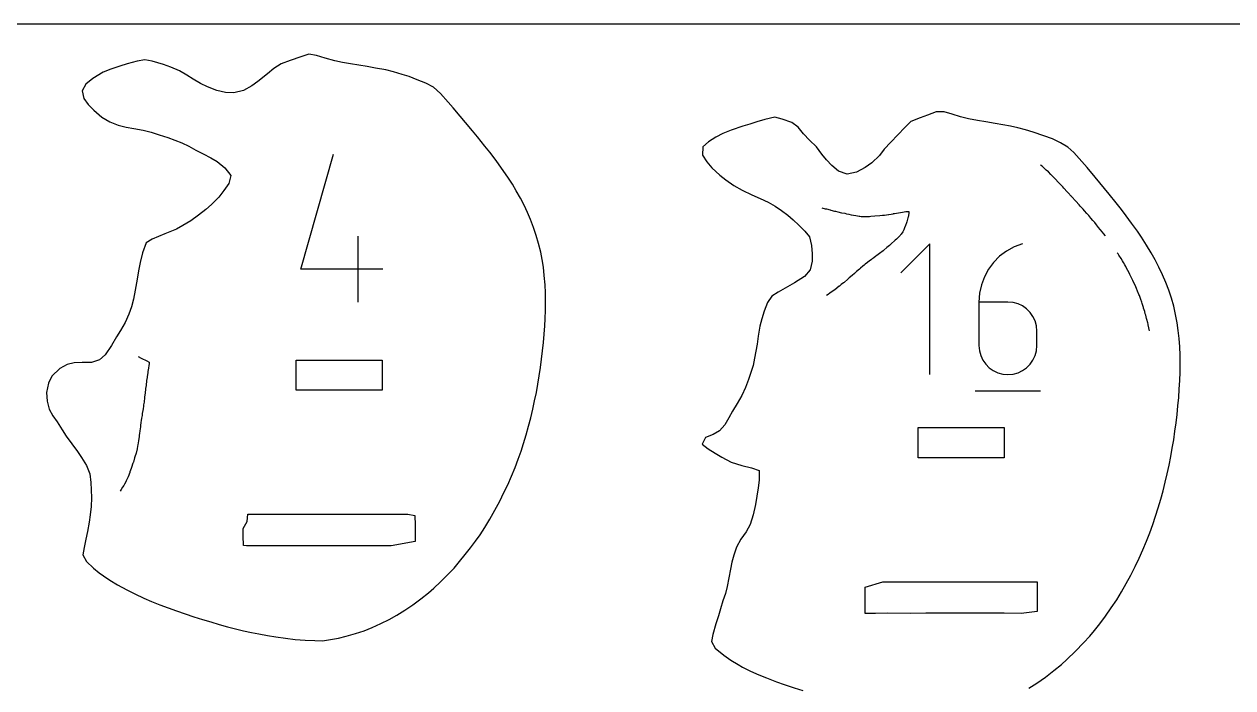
# Model space of a CAD drawing. Extents: x 0 to 300, y 0 to 147.
# Drawn here: x 144.8 to 230.6, y 100.3 to 147.3 of the extents above; entities that cross this region are included whole.
import ezdxf

# ---------------------------------------------------------------- set-up
doc = ezdxf.new("R2010")
doc.units = 0

msp = doc.modelspace()

# ---------------------------------------------------------------- linework, layer by layer
at = {"layer": 'annotation', "color": 1}
for p, q in [((164.468169, 129.954837), (166.793848, 138.111156)), ((217.056103, 137.252248), (216.954265, 137.334501)), ((217.138379, 137.180473), (217.056103, 137.252248)), ((217.359112, 136.978689), (217.138379, 137.180473)), ((217.502135, 136.842186), (217.359112, 136.978689)), ((217.6895, 136.659819), (217.502135, 136.842186)), ((217.862744, 136.484722), (217.6895, 136.659819)), ((218.012181, 136.332565), (217.862744, 136.484722)), ((218.204945, 136.129393), (218.012181, 136.332565)), ((218.318733, 136.010461), (218.204945, 136.129393)), ((218.530384, 135.782449), (218.318733, 136.010461)), ((218.609557, 135.69849), (218.530384, 135.782449)), ((218.84534, 135.442144), (218.609557, 135.69849)), ((218.88751, 135.39718), (218.84534, 135.442144)), ((219.155778, 135.104058), (218.88751, 135.39718)), ((219.15776, 135.101915), (219.155778, 135.104058)), ((219.171089, 135.087239), (219.15776, 135.101915)), ((219.42506, 134.807472), (219.171089, 135.087239)), ((219.462362, 134.765496), (219.42506, 134.807472)), ((219.692635, 134.509795), (219.462362, 134.765496)), ((201.435166, 134.303855), (201.676873, 134.239146)), ((201.676873, 134.239146), (201.725312, 134.229756)), ((201.725312, 134.229756), (201.77468, 134.219584)), ((201.77468, 134.219584), (202.015284, 134.153093)), ((202.015284, 134.153093), (202.069168, 134.141904)), ((202.069168, 134.141904), (202.324605, 134.072973)), ((202.324605, 134.072973), (202.40122, 134.058612)), ((202.40122, 134.058612), (202.572638, 134.021063)), ((202.572638, 134.021063), (202.824235, 133.95498)), ((202.824235, 133.95498), (203.05258, 133.912978)), ((203.05258, 133.912978), (203.183929, 133.87958)), ((203.183929, 133.87958), (203.357808, 133.84861)), ((203.357808, 133.84861), (203.5181, 133.81012)), ((203.5181, 133.81012), (203.671565, 133.783417)), ((203.671565, 133.783417), (203.838313, 133.746179)), ((205.54569, 133.75102), (205.744334, 133.770796)), ((205.744334, 133.770796), (205.85662, 133.781332)), ((205.85662, 133.781332), (205.871712, 133.783542)), ((205.871712, 133.783542), (206.170081, 133.826379)), ((206.170081, 133.826379), (206.185737, 133.829019)), ((206.185737, 133.829019), (206.354863, 133.859233)), ((206.354863, 133.859233), (206.498573, 133.884348)), ((206.498573, 133.884348), (206.512282, 133.887163)), ((206.512282, 133.887163), (206.584533, 133.900481)), ((206.584533, 133.900481), (206.879871, 133.953557)), ((206.879871, 133.953557), (207.013397, 133.978447)), ((207.013397, 133.978447), (207.149154, 134.003385)), ((207.149154, 134.003385), (207.398501, 134.039536)), ((207.398501, 134.039536), (207.438299, 134.046793)), ((207.438299, 134.046793), (207.541746, 134.050579)), ((207.541746, 134.050579), (207.59469, 134.037618)), ((207.607823, 133.894422), (207.550784, 133.628033)), ((207.59469, 134.037618), (207.609047, 133.964238)), ((207.614171, 133.923974), (207.607823, 133.894422)), ((207.609047, 133.964238), (207.61495, 133.941724)), ((207.61495, 133.941724), (207.614171, 133.923974)), ((219.7662, 134.426578), (219.692635, 134.509795)), ((219.962435, 134.206434), (219.7662, 134.426578)), ((220.066987, 134.08715), (219.962435, 134.206434)), ((220.235427, 133.895714), (220.066987, 134.08715)), ((220.363205, 133.747972), (220.235427, 133.895714)), ((203.838313, 133.746179), (204.07197, 133.712322)), ((204.07197, 133.712322), (204.139885, 133.699414)), ((204.139885, 133.699414), (204.233678, 133.692639)), ((204.233678, 133.692639), (204.456825, 133.682176)), ((204.456825, 133.682176), (204.673057, 133.69438)), ((204.673057, 133.69438), (204.819368, 133.695603)), ((204.819368, 133.695603), (204.902067, 133.698405)), ((204.902067, 133.698405), (205.187728, 133.72344)), ((205.187728, 133.72344), (205.194452, 133.723934)), ((205.194452, 133.723934), (205.196838, 133.7241)), ((205.196838, 133.7241), (205.54569, 133.75102)), ((207.367107, 133.040989), (207.306701, 132.870673)), ((207.43505, 133.234461), (207.367107, 133.040989)), ((207.459195, 133.317444), (207.43505, 133.234461)), ((207.536753, 133.580951), (207.459195, 133.317444)), ((207.550784, 133.628033), (207.536753, 133.580951)), ((220.51165, 133.576676), (220.363205, 133.747972)), ((220.651763, 133.41209), (220.51165, 133.576676)), ((220.790166, 133.249235), (220.651763, 133.41209)), ((220.927473, 133.084814), (220.790166, 133.249235)), ((221.068214, 132.915415), (220.927473, 133.084814)), ((221.185785, 132.771117), (221.068214, 132.915415)), ((168.546, 127.623238), (168.546, 132.281173)), ((206.723483, 132.083382), (206.632724, 131.999896)), ((206.982513, 132.349048), (206.723483, 132.083382)), ((207.011088, 132.378342), (206.982513, 132.349048)), ((207.050472, 132.43085), (207.011088, 132.378342)), ((207.181679, 132.606622), (207.050472, 132.43085)), ((207.250257, 132.74991), (207.181679, 132.606622)), ((207.306701, 132.870673), (207.250257, 132.74991)), ((221.342078, 132.577379), (221.185785, 132.771117)), ((221.425964, 132.471187), (221.342078, 132.577379)), ((221.547466, 132.314676), (221.425964, 132.471187)), ((205.776009, 131.26098), (205.52396, 131.068595)), ((205.796212, 131.276203), (205.776009, 131.26098)), ((205.823982, 131.297258), (205.796212, 131.276203)), ((206.050524, 131.485498), (205.823982, 131.297258)), ((206.229289, 131.634993), (206.050524, 131.485498)), ((206.278724, 131.676165), (206.229289, 131.634993)), ((206.327098, 131.716711), (206.278724, 131.676165)), ((206.632724, 131.999896), (206.327098, 131.716711)), ((209.098258, 131.747968), (207.037816, 129.686945)), ((209.098258, 122.479757), (209.098258, 131.747968)), ((214.534448, 131.229047), (214.047533, 130.861858)), ((215.075483, 131.526904), (214.534448, 131.229047)), ((215.665081, 131.747968), (215.075483, 131.526904)), ((215.665081, 131.747968), (215.665081, 131.747968)), ((204.671059, 130.42777), (204.516026, 130.301435)), ((204.809207, 130.53023), (204.671059, 130.42777)), ((204.925324, 130.617911), (204.809207, 130.53023)), ((204.990014, 130.665055), (204.925324, 130.617911)), ((205.118922, 130.759312), (204.990014, 130.665055)), ((205.253905, 130.863011), (205.118922, 130.759312)), ((205.323028, 130.916323), (205.253905, 130.863011)), ((205.52396, 131.068595), (205.323028, 130.916323)), ((213.620289, 130.432802), (213.258272, 129.94934)), ((214.047533, 130.861858), (213.620289, 130.432802)), ((222.453036, 131.031331), (222.394042, 131.120858)), ((222.476202, 130.995511), (222.453036, 131.031331)), ((222.514362, 130.934763), (222.476202, 130.995511)), ((222.660082, 130.702345), (222.514362, 130.934763)), ((222.752167, 130.551127), (222.660082, 130.702345)), ((222.833147, 130.415592), (222.752167, 130.551127)), ((222.925666, 130.255512), (222.833147, 130.415592)), ((170.291575, 129.954837), (164.468169, 129.954837)), ((203.584976, 129.510249), (203.376776, 129.327422)), ((203.740461, 129.639906), (203.584976, 129.510249)), ((203.896383, 129.77989), (203.740461, 129.639906)), ((204.106308, 129.95768), (203.896383, 129.77989)), ((204.183962, 130.028515), (204.106308, 129.95768)), ((204.342714, 130.161616), (204.183962, 130.028515)), ((204.437395, 130.241277), (204.342714, 130.161616)), ((204.463893, 130.260903), (204.437395, 130.241277)), ((204.516026, 130.301435), (204.463893, 130.260903)), ((213.258272, 129.94934), (212.967036, 129.418935)), ((222.995225, 130.134684), (222.925666, 130.255512)), ((223.057065, 130.022448), (222.995225, 130.134684)), ((223.147223, 129.856174), (223.057065, 130.022448)), ((223.22883, 129.698456), (223.147223, 129.856174)), ((223.292402, 129.574948), (223.22883, 129.698456)), ((223.358789, 129.44084), (223.292402, 129.574948)), ((202.669267, 128.740193), (202.345695, 128.492765)), ((202.689, 128.756273), (202.669267, 128.740193)), ((202.813819, 128.858914), (202.689, 128.756273)), ((202.976019, 128.99172), (202.813819, 128.858914)), ((203.006792, 129.016448), (202.976019, 128.99172)), ((203.265864, 129.236977), (203.006792, 129.016448)), ((203.376776, 129.327422), (203.265864, 129.236977)), ((212.752133, 128.849051), (212.619119, 128.247148)), ((212.967036, 129.418935), (212.752133, 128.849051)), ((223.433667, 129.286643), (223.358789, 129.44084)), ((223.499023, 129.146751), (223.433667, 129.286643)), ((223.57183, 128.990653), (223.499023, 129.146751)), ((223.651247, 128.813501), (223.57183, 128.990653)), ((223.705659, 128.689524), (223.651247, 128.813501)), ((223.747759, 128.589516), (223.705659, 128.689524)), ((201.877099, 128.163034), (201.758345, 128.085547)), ((201.996563, 128.24405), (201.877099, 128.163034)), ((202.313476, 128.46857), (201.996563, 128.24405)), ((202.345695, 128.492765), (202.313476, 128.46857)), ((212.619119, 128.247148), (212.573546, 127.62069)), ((223.83238, 128.387961), (223.747759, 128.589516)), ((223.940883, 128.117513), (223.83238, 128.387961)), ((223.95109, 128.091516), (223.940883, 128.117513)), ((223.957335, 128.074901), (223.95109, 128.091516)), ((224.059722, 127.800454), (223.957335, 128.074901)), ((224.122612, 127.62192), (224.059722, 127.800454)), ((212.573546, 127.62069), (212.573546, 124.540199)), ((214.631664, 127.62069), (212.573546, 127.62069)), ((215.001821, 127.587657), (214.631664, 127.62069)), ((215.350126, 127.492387), (215.001821, 127.587657)), ((215.670786, 127.340626), (215.350126, 127.492387)), ((215.958008, 127.138119), (215.670786, 127.340626)), ((216.205998, 126.890611), (215.958008, 127.138119)), ((224.160692, 127.513557), (224.122612, 127.62192)), ((224.232579, 127.294323), (224.160692, 127.513557)), ((224.254167, 127.226838), (224.232579, 127.294323)), ((224.263413, 127.195581), (224.254167, 127.226838)), ((224.338714, 126.943072), (224.263413, 127.195581)), ((224.380634, 126.79332), (224.338714, 126.943072)), ((216.408963, 126.603848), (216.205998, 126.890611)), ((216.561111, 126.283575), (216.408963, 126.603848)), ((216.656648, 125.935537), (216.561111, 126.283575)), ((224.410137, 126.688428), (224.380634, 126.79332)), ((224.469699, 126.463062), (224.410137, 126.688428)), ((224.493599, 126.372442), (224.469699, 126.463062)), ((224.54865, 126.155807), (224.493599, 126.372442)), ((224.577288, 126.040351), (224.54865, 126.155807)), ((216.689781, 125.565479), (216.656648, 125.935537)), ((216.689781, 124.540199), (216.689781, 125.565479)), ((216.689781, 125.565479), (216.689781, 125.565479)), ((224.587288, 125.993877), (224.577288, 126.040351)), ((224.632212, 125.787404), (224.587288, 125.993877)), ((224.65381, 125.672901), (224.632212, 125.787404)), ((224.673971, 125.568424), (224.65381, 125.672901)), ((212.573546, 124.540199), (212.573546, 124.540199)), ((212.573546, 124.540199), (212.606775, 124.169962)), ((216.656648, 124.169962), (216.689781, 124.540199)), ((152.93522, 123.768638), (153.142837, 123.641324)), ((153.142837, 123.641324), (153.548814, 123.446966)), ((212.606775, 124.169962), (212.702551, 123.821443)), ((212.702551, 123.821443), (212.85501, 123.500474)), ((212.85501, 123.500474), (213.058286, 123.212885)), ((216.205998, 123.212885), (216.408963, 123.500474)), ((216.408963, 123.500474), (216.561111, 123.821443)), ((216.561111, 123.821443), (216.656648, 124.169962)), ((153.548814, 123.446966), (153.549762, 123.446468)), ((153.549762, 123.446468), (153.550141, 123.446343)), ((153.550141, 123.446343), (153.70351, 123.357335)), ((153.627677, 122.698534), (153.614259, 122.590062)), ((153.664042, 122.923508), (153.627677, 122.698534)), ((153.688105, 123.131353), (153.664042, 122.923508)), ((153.704921, 123.246196), (153.688105, 123.131353)), ((153.70351, 123.357335), (153.704921, 123.246196)), ((213.058286, 123.212885), (213.306516, 122.964509)), ((213.306516, 122.964509), (213.593833, 122.761177)), ((213.593833, 122.761177), (213.914373, 122.60872)), ((215.350126, 122.60872), (215.670786, 122.761177)), ((215.670786, 122.761177), (215.958008, 122.964509)), ((215.958008, 122.964509), (216.205998, 123.212885)), ((153.493619, 121.784507), (153.486195, 121.706554)), ((153.521524, 121.990512), (153.493619, 121.784507)), ((153.529644, 122.05992), (153.521524, 121.990512)), ((153.563901, 122.278715), (153.529644, 122.05992)), ((153.573565, 122.35023), (153.563901, 122.278715)), ((153.614259, 122.590062), (153.573565, 122.35023)), ((213.914373, 122.60872), (214.262272, 122.512969)), ((214.262272, 122.512969), (214.631664, 122.479757)), ((214.631664, 122.479757), (215.001821, 122.512969)), ((214.631664, 122.479757), (214.631664, 122.479757)), ((215.001821, 122.512969), (215.350126, 122.60872)), ((153.412569, 121.053626), (153.387262, 120.854175)), ((153.41818, 121.122985), (153.412569, 121.053626)), ((153.42518, 121.203443), (153.41818, 121.122985)), ((153.451762, 121.414331), (153.42518, 121.203443)), ((153.459267, 121.497022), (153.451762, 121.414331)), ((153.486195, 121.706554), (153.459267, 121.497022)), ((212.315773, 121.32123), (216.949879, 121.32123)), ((153.309496, 120.248262), (153.275091, 120.038758)), ((153.31881, 120.325796), (153.309496, 120.248262)), ((153.348327, 120.523193), (153.31881, 120.325796)), ((153.355348, 120.592294), (153.348327, 120.523193)), ((153.381337, 120.785824), (153.355348, 120.592294)), ((153.387262, 120.854175), (153.381337, 120.785824)), ((153.150937, 119.220017), (153.128083, 119.081646)), ((153.173092, 119.392892), (153.150937, 119.220017)), ((153.205577, 119.581631), (153.173092, 119.392892)), ((153.224247, 119.720236), (153.205577, 119.581631)), ((153.261282, 119.934645), (153.224247, 119.720236)), ((153.275091, 120.038758), (153.261282, 119.934645)), ((153.0486, 118.465554), (153.029854, 118.317898)), ((153.052673, 118.494144), (153.0486, 118.465554)), ((153.088241, 118.779295), (153.052673, 118.494144)), ((153.10099, 118.862398), (153.088241, 118.779295)), ((153.128083, 119.081646), (153.10099, 118.862398)), ((152.913675, 117.512215), (152.862736, 117.23679)), ((152.928851, 117.618775), (152.913675, 117.512215)), ((152.955903, 117.802472), (152.928851, 117.618775)), ((152.993724, 118.063128), (152.955903, 117.802472)), ((153.002993, 118.132143), (152.993724, 118.063128)), ((153.007616, 118.168812), (153.002993, 118.132143)), ((153.029854, 118.317898), (153.007616, 118.168812)), ((152.701257, 116.638619), (152.680982, 116.572131)), ((152.780699, 116.916953), (152.701257, 116.638619)), ((152.857989, 117.215789), (152.780699, 116.916953)), ((152.862113, 117.232863), (152.857989, 117.215789)), ((152.862736, 117.23679), (152.862113, 117.232863)), ((152.432926, 115.813712), (152.348347, 115.57939)), ((152.459769, 115.888647), (152.432926, 115.813712)), ((152.559569, 116.190257), (152.459769, 115.888647)), ((152.572289, 116.224849), (152.559569, 116.190257)), ((152.587401, 116.270897), (152.572289, 116.224849)), ((152.680982, 116.572131), (152.587401, 116.270897)), ((152.071227, 114.921589), (151.959294, 114.710881)), ((152.089153, 114.953412), (152.071227, 114.921589)), ((152.187643, 115.17012), (152.089153, 114.953412)), ((152.211312, 115.222862), (152.187643, 115.17012)), ((152.214764, 115.231999), (152.211312, 115.222862)), ((152.33455, 115.538498), (152.214764, 115.231999)), ((152.342108, 115.560329), (152.33455, 115.538498)), ((152.348347, 115.57939), (152.342108, 115.560329)), ((151.733319, 114.340141), (151.6433, 114.20087)), ((151.825025, 114.492633), (151.733319, 114.340141)), ((151.906743, 114.624452), (151.825025, 114.492633)), ((151.959294, 114.710881), (151.906743, 114.624452))]:
    msp.add_line(p, q, dxfattribs=at)
at = {"layer": 'boundary', "color": 5}
for p, q in [((164.465058, 145.001906), (163.723122, 144.736715)), ((165.026827, 145.19786), (164.465058, 145.001906)), ((165.583374, 145.09239), (165.026827, 145.19786)), ((166.208471, 144.905363), (165.583374, 145.09239)), ((151.000933, 144.142206), (150.453289, 143.911617)), ((151.632138, 144.350545), (151.000933, 144.142206)), ((152.160508, 144.514322), (151.632138, 144.350545)), ((152.855681, 144.703971), (152.160508, 144.514322)), ((153.413547, 144.78631), (152.855681, 144.703971)), ((153.924929, 144.697344), (153.413547, 144.78631)), ((154.736441, 144.465735), (153.924929, 144.697344)), ((155.254664, 144.282581), (154.736441, 144.465735)), ((155.871183, 144.019493), (155.254664, 144.282581)), ((162.548559, 144.174471), (162.114798, 143.80099)), ((163.076767, 144.501286), (162.548559, 144.174471)), ((163.723122, 144.736715), (163.076767, 144.501286)), ((166.881143, 144.720387), (166.208471, 144.905363)), ((167.418765, 144.598739), (166.881143, 144.720387)), ((167.985009, 144.501885), (167.418765, 144.598739)), ((168.591952, 144.407359), (167.985009, 144.501885)), ((169.168197, 144.317139), (168.591952, 144.407359)), ((169.772063, 144.21353), (169.168197, 144.317139)), ((170.495527, 144.072518), (169.772063, 144.21353)), ((171.053324, 143.93987), (170.495527, 144.072518)), ((149.716845, 143.476122), (149.212807, 143.076795)), ((150.453289, 143.911617), (149.716845, 143.476122)), ((156.385757, 143.706708), (155.871183, 144.019493)), ((156.835049, 143.412723), (156.385757, 143.706708)), ((157.363354, 143.120619), (156.835049, 143.412723)), ((161.413305, 143.249179), (160.997384, 142.957366)), ((162.114798, 143.80099), (161.413305, 143.249179)), ((171.649346, 143.764245), (171.053324, 143.93987)), ((172.14743, 143.599655), (171.649346, 143.764245)), ((172.72581, 143.386457), (172.14743, 143.599655)), ((173.338536, 143.129245), (172.72581, 143.386457)), ((149.212807, 143.076795), (148.966532, 142.583253)), ((148.966532, 142.583253), (149.083247, 142.058489)), ((157.842775, 142.889711), (157.363354, 143.120619)), ((158.505307, 142.626554), (157.842775, 142.889711)), ((159.117244, 142.483099), (158.505307, 142.626554)), ((159.71169, 142.455493), (159.117244, 142.483099)), ((160.402325, 142.625465), (159.71169, 142.455493)), ((160.997384, 142.957366), (160.402325, 142.625465)), ((173.881381, 142.863649), (173.338536, 143.129245)), ((174.373868, 142.405315), (173.881381, 142.863649)), ((174.933283, 141.793973), (174.373868, 142.405315)), ((149.083247, 142.058489), (149.381556, 141.632088)), ((149.381556, 141.632088), (149.774944, 141.226002)), ((175.268968, 141.400704), (174.933283, 141.793973)), ((149.774944, 141.226002), (150.363616, 140.732731)), ((150.363616, 140.732731), (150.922058, 140.386157)), ((175.775341, 140.796747), (175.268968, 141.400704)), ((176.152794, 140.345402), (175.775341, 140.796747)), ((198.089207, 140.725757), (197.380756, 140.570917)), ((198.619375, 140.595654), (198.089207, 140.725757)), ((208.416827, 140.675538), (207.756176, 140.425831)), ((208.921277, 140.863665), (208.416827, 140.675538)), ((209.550647, 141.101138), (208.921277, 140.863665)), ((210.103701, 141.10921), (209.550647, 141.101138)), ((210.671643, 140.929985), (210.103701, 141.10921)), ((211.270748, 140.743135), (210.671643, 140.929985)), ((211.844537, 140.60773), (211.270748, 140.743135)), ((150.922058, 140.386157), (151.517788, 140.16182)), ((151.517788, 140.16182), (152.083506, 140.018567)), ((152.083506, 140.018567), (152.630712, 139.925119)), ((152.630712, 139.925119), (153.277243, 139.803283)), ((153.277243, 139.803283), (153.841109, 139.661982)), ((176.643015, 139.759624), (176.152794, 140.345402)), ((195.00878, 139.802268), (194.420557, 139.57822)), ((195.825735, 140.078026), (195.00878, 139.802268)), ((196.319374, 140.237983), (195.825735, 140.078026)), ((196.816716, 140.394052), (196.319374, 140.237983)), ((197.380756, 140.570917), (196.816716, 140.394052)), ((199.310063, 140.343812), (198.619375, 140.595654)), ((199.742022, 140.015388), (199.310063, 140.343812)), ((200.1308, 139.555365), (199.742022, 140.015388)), ((207.309493, 139.992967), (206.827737, 139.469598)), ((207.756176, 140.425831), (207.309493, 139.992967)), ((212.465052, 140.501656), (211.844537, 140.60773)), ((213.060636, 140.402856), (212.465052, 140.501656)), ((213.733023, 140.288725), (213.060636, 140.402856)), ((214.26686, 140.19407), (213.733023, 140.288725)), ((214.816781, 140.088573), (214.26686, 140.19407)), ((215.330277, 139.973807), (214.816781, 140.088573)), ((215.890598, 139.831601), (215.330277, 139.973807)), ((216.428366, 139.667744), (215.890598, 139.831601)), ((153.841109, 139.661982), (154.429694, 139.477799)), ((154.429694, 139.477799), (155.030183, 139.277334)), ((155.030183, 139.277334), (155.534607, 139.100736)), ((155.534607, 139.100736), (156.029053, 138.8985)), ((176.995258, 139.334657), (176.643015, 139.759624)), ((177.529025, 138.680552), (176.995258, 139.334657)), ((193.390583, 138.969374), (192.99762, 138.620314)), ((193.915192, 139.320108), (193.390583, 138.969374)), ((194.420557, 139.57822), (193.915192, 139.320108)), ((200.557684, 139.103329), (200.1308, 139.555365)), ((201.053738, 138.633532), (200.557684, 139.103329)), ((206.315968, 138.951014), (205.865829, 138.452299)), ((206.827737, 139.469598), (206.315968, 138.951014)), ((217.191479, 139.409824), (216.428366, 139.667744)), ((217.794437, 139.18713), (217.191479, 139.409824)), ((218.354376, 138.912784), (217.794437, 139.18713)), ((218.89294, 138.609701), (218.354376, 138.912784)), ((156.029053, 138.8985), (156.523762, 138.664208)), ((156.523762, 138.664208), (157.030349, 138.39396)), ((157.030349, 138.39396), (157.529832, 138.11714)), ((157.529832, 138.11714), (158.087424, 137.833522)), ((177.874615, 138.246281), (177.529025, 138.680552)), ((178.321932, 137.657563), (177.874615, 138.246281)), ((192.99762, 138.620314), (192.958722, 138.039396)), ((201.43497, 138.100971), (201.053738, 138.633532)), ((201.758407, 137.705662), (201.43497, 138.100971)), ((205.865829, 138.452299), (205.517824, 138.006381)), ((219.315074, 138.221774), (218.89294, 138.609701)), ((219.889049, 137.584881), (219.315074, 138.221774)), ((158.087424, 137.833522), (158.535946, 137.57824)), ((158.535946, 137.57824), (159.088256, 137.126881)), ((178.710985, 137.118744), (178.321932, 137.657563)), ((192.958722, 138.039396), (193.276995, 137.557894)), ((193.276995, 137.557894), (193.638216, 137.130295)), ((202.149435, 137.295408), (201.758407, 137.705662)), ((202.606999, 136.908804), (202.149435, 137.295408)), ((204.985585, 137.484572), (204.513757, 137.15112)), ((205.517824, 138.006381), (204.985585, 137.484572)), ((220.255083, 137.156994), (219.889049, 137.584881)), ((159.088256, 137.126881), (159.498463, 136.584535)), ((159.498463, 136.584535), (159.357741, 136.034984)), ((179.149231, 136.485641), (178.710985, 137.118744)), ((179.479534, 135.974329), (179.149231, 136.485641)), ((193.638216, 137.130295), (194.191334, 136.626345)), ((194.191334, 136.626345), (194.624235, 136.280162)), ((203.221345, 136.695251), (202.606999, 136.908804)), ((203.890979, 136.83503), (203.221345, 136.695251)), ((204.513757, 137.15112), (203.890979, 136.83503)), ((220.827925, 136.470783), (220.255083, 137.156994)), ((221.163067, 136.063704), (220.827925, 136.470783)), ((159.015633, 135.529223), (158.643935, 135.057364)), ((159.357741, 136.034984), (159.015633, 135.529223)), ((179.75655, 135.515181), (179.479534, 135.974329)), ((180.049902, 134.996118), (179.75655, 135.515181)), ((194.624235, 136.280162), (195.199083, 135.88399)), ((195.199083, 135.88399), (195.769525, 135.558952)), ((195.769525, 135.558952), (196.462409, 135.224987)), ((221.486831, 135.670439), (221.163067, 136.063704)), ((221.811936, 135.276938), (221.486831, 135.670439)), ((158.643935, 135.057364), (158.142173, 134.533336)), ((180.317343, 134.485129), (180.049902, 134.996118)), ((196.462409, 135.224987), (197.057421, 134.963581)), ((197.057421, 134.963581), (197.624436, 134.700546)), ((197.624436, 134.700546), (198.121327, 134.415035)), ((222.315179, 134.658216), (221.811936, 135.276938)), ((222.688031, 134.183468), (222.315179, 134.658216)), ((157.213543, 133.768451), (156.664443, 133.389033)), ((157.735039, 134.173697), (157.213543, 133.768451)), ((158.142173, 134.533336), (157.735039, 134.173697)), ((180.561526, 133.969868), (180.317343, 134.485129)), ((180.766717, 133.483975), (180.561526, 133.969868)), ((198.121327, 134.415035), (198.581082, 134.099786)), ((198.581082, 134.099786), (199.010876, 133.780886)), ((199.010876, 133.780886), (199.399207, 133.453009)), ((223.02689, 133.733817), (222.688031, 134.183468)), ((156.108763, 133.048502), (155.641817, 132.797747)), ((156.664443, 133.389033), (156.108763, 133.048502)), ((180.987458, 132.901528), (180.766717, 133.483975)), ((199.399207, 133.453009), (199.806422, 133.069621)), ((199.806422, 133.069621), (200.221138, 132.645213)), ((223.403716, 133.216939), (223.02689, 133.733817)), ((223.818909, 132.634101), (223.403716, 133.216939)), ((153.934287, 132.07662), (153.492961, 131.814793)), ((154.819816, 132.458405), (153.934287, 132.07662)), ((155.641817, 132.797747), (154.819816, 132.458405)), ((181.174514, 132.343348), (180.987458, 132.901528)), ((181.338327, 131.763466), (181.174514, 132.343348)), ((200.221138, 132.645213), (200.548521, 132.242412)), ((200.548521, 132.242412), (200.702863, 131.62601)), ((224.109903, 132.211094), (223.818909, 132.634101)), ((224.474575, 131.648784), (224.109903, 132.211094)), ((153.492961, 131.814793), (153.237386, 131.108494)), ((181.489795, 131.146078), (181.338327, 131.763466)), ((200.702863, 131.62601), (200.747618, 131.044568)), ((224.802487, 131.10845), (224.474575, 131.648784)), ((153.072137, 130.417087), (152.962372, 129.844604)), ((153.237386, 131.108494), (153.072137, 130.417087)), ((181.599446, 130.629009), (181.489795, 131.146078)), ((181.675966, 130.099733), (181.599446, 130.629009)), ((200.739346, 130.515921), (200.612736, 129.899629)), ((200.747618, 131.044568), (200.739346, 130.515921)), ((225.081925, 130.614327), (224.802487, 131.10845)), ((225.348134, 130.096093), (225.081925, 130.614327)), ((152.962372, 129.844604), (152.855892, 129.231826)), ((181.744373, 129.499107), (181.675966, 130.099733)), ((181.794629, 128.84781), (181.744373, 129.499107)), ((200.612736, 129.899629), (200.196264, 129.432066)), ((225.605526, 129.55534), (225.348134, 130.096093)), ((225.841062, 129.005371), (225.605526, 129.55534)), ((152.855892, 129.231826), (152.72374, 128.469567)), ((181.819971, 128.282111), (181.794629, 128.84781)), ((198.994254, 128.692335), (198.338759, 128.328467)), ((199.504468, 128.975733), (198.994254, 128.692335)), ((200.196264, 129.432066), (199.504468, 128.975733)), ((226.050744, 128.452667), (225.841062, 129.005371)), ((152.599767, 127.832845), (152.459197, 127.290907)), ((152.72374, 128.469567), (152.599767, 127.832845)), ((181.830553, 127.663156), (181.819971, 128.282111)), ((197.877899, 128.04637), (197.572241, 127.589355)), ((198.338759, 128.328467), (197.877899, 128.04637)), ((226.234999, 127.891686), (226.050744, 128.452667)), ((226.392973, 127.325436), (226.234999, 127.891686)), ((152.459197, 127.290907), (152.266364, 126.75282)), ((181.806331, 126.440743), (181.825436, 127.048617)), ((181.825436, 127.048617), (181.830553, 127.663156)), ((197.332863, 126.962013), (197.164917, 126.441312)), ((197.572241, 127.589355), (197.332863, 126.962013)), ((226.530264, 126.734049), (226.392973, 127.325436)), ((152.000163, 126.168934), (151.676555, 125.59578)), ((152.266364, 126.75282), (152.000163, 126.168934)), ((181.780762, 125.930785), (181.806331, 126.440743)), ((197.164917, 126.441312), (197.039039, 125.899653)), ((226.641058, 126.146403), (226.530264, 126.734049)), ((226.721065, 125.593072), (226.641058, 126.146403)), ((151.676555, 125.59578), (151.394812, 125.144453)), ((181.688097, 124.748484), (181.739815, 125.339201)), ((181.739815, 125.339201), (181.780762, 125.930785)), ((196.921615, 125.210482), (196.833718, 124.645349)), ((197.039039, 125.899653), (196.921615, 125.210482)), ((226.77985, 125.02504), (226.721065, 125.593072)), ((151.043347, 124.550195), (150.597006, 123.86565)), ((151.394812, 125.144453), (151.043347, 124.550195)), ((181.626189, 124.157847), (181.688097, 124.748484)), ((196.833718, 124.645349), (196.753146, 124.138414)), ((226.820016, 124.441531), (226.77985, 125.02504)), ((226.842738, 123.847212), (226.820016, 124.441531)), ((150.186057, 123.513788), (149.626252, 123.341305)), ((150.597006, 123.86565), (150.186057, 123.513788)), ((181.47441, 122.975756), (181.554763, 123.567078)), ((181.554763, 123.567078), (181.626189, 124.157847)), ((196.664634, 123.63387), (196.553865, 123.130055)), ((196.753146, 124.138414), (196.664634, 123.63387)), ((226.849865, 123.249826), (226.842738, 123.847212)), ((147.366893, 122.897882), (146.809214, 122.369307)), ((147.89071, 123.183829), (147.366893, 122.897882)), ((148.394376, 123.317531), (147.89071, 123.183829)), ((148.958201, 123.343441), (148.394376, 123.317531)), ((149.626252, 123.341305), (148.958201, 123.343441)), ((181.385238, 122.384248), (181.47441, 122.975756)), ((196.553865, 123.130055), (196.40435, 122.613873)), ((226.823347, 122.050314), (226.842935, 122.650806)), ((226.842935, 122.650806), (226.849865, 123.249826)), ((146.576552, 121.875202), (146.438065, 121.214232)), ((146.809214, 122.369307), (146.576552, 121.875202)), ((181.178655, 121.205483), (181.287005, 121.795206)), ((181.287005, 121.795206), (181.385238, 122.384248)), ((196.2288, 122.120913), (196.007727, 121.558047)), ((196.40435, 122.613873), (196.2288, 122.120913)), ((226.792201, 121.449894), (226.823347, 122.050314)), ((146.438065, 121.214232), (146.463906, 120.59505)), ((181.059064, 120.61171), (181.178655, 121.205483)), ((195.74597, 121.005597), (195.429178, 120.43661)), ((196.007727, 121.558047), (195.74597, 121.005597)), ((226.750558, 120.849834), (226.792201, 121.449894)), ((146.463906, 120.59505), (146.609679, 120.025451)), ((180.927554, 120.013958), (181.059064, 120.61171)), ((195.429178, 120.43661), (195.08522, 119.874725)), ((226.638837, 119.657422), (226.699289, 120.252172)), ((226.699289, 120.252172), (226.750558, 120.849834)), ((146.609679, 120.025451), (146.885384, 119.554827)), ((146.885384, 119.554827), (147.174755, 119.123611)), ((180.627127, 118.809949), (180.783786, 119.413501)), ((180.783786, 119.413501), (180.927554, 120.013958)), ((194.824057, 119.40509), (194.545567, 118.903231)), ((195.08522, 119.874725), (194.824057, 119.40509)), ((226.567733, 119.056233), (226.638837, 119.657422)), ((147.174755, 119.123611), (147.540975, 118.559349)), ((147.540975, 118.559349), (147.833549, 118.103174)), ((180.456355, 118.19931), (180.627127, 118.809949)), ((194.165747, 118.495191), (193.716612, 118.239648)), ((194.545567, 118.903231), (194.165747, 118.495191)), ((226.396996, 117.857461), (226.487091, 118.456776)), ((226.487091, 118.456776), (226.567733, 119.056233)), ((147.833549, 118.103174), (148.223366, 117.560978)), ((148.223366, 117.560978), (148.623515, 117.034317)), ((180.093516, 117.040057), (180.275919, 117.594972)), ((180.275919, 117.594972), (180.456355, 118.19931)), ((193.179628, 118.025275), (192.952258, 117.542164)), ((192.952258, 117.542164), (193.369341, 117.209728)), ((193.716612, 118.239648), (193.179628, 118.025275)), ((226.297569, 117.258359), (226.396996, 117.857461)), ((148.623515, 117.034317), (148.919913, 116.60956)), ((179.89022, 116.468665), (180.093516, 117.040057)), ((193.369341, 117.209728), (193.875219, 116.894328)), ((193.875219, 116.894328), (194.330989, 116.627433)), ((194.330989, 116.627433), (194.988366, 116.271246)), ((226.068121, 116.052972), (226.188256, 116.657571)), ((226.188256, 116.657571), (226.297569, 117.258359)), ((148.919913, 116.60956), (149.265569, 116.021328)), ((149.265569, 116.021328), (149.496811, 115.431591)), ((179.41636, 115.282774), (179.665219, 115.886153)), ((179.665219, 115.886153), (179.89022, 116.468665)), ((194.988366, 116.271246), (195.749394, 116.033112)), ((195.749394, 116.033112), (196.441564, 115.865215)), ((196.441564, 115.865215), (196.991053, 115.679582)), ((225.937355, 115.448011), (226.068121, 116.052972)), ((149.496811, 115.431591), (149.568543, 114.826599)), ((179.147233, 114.667056), (179.41636, 115.282774)), ((196.995384, 114.989038), (196.904748, 114.450017)), ((196.991053, 115.679582), (196.995384, 114.989038)), ((225.795595, 114.842958), (225.937355, 115.448011)), ((149.568543, 114.826599), (149.601263, 114.315314)), ((149.601263, 114.315314), (149.620804, 113.741732)), ((178.576491, 113.500949), (178.882404, 114.106389)), ((178.882404, 114.106389), (179.147233, 114.667056)), ((196.904748, 114.450017), (196.816576, 113.866992)), ((225.477661, 113.633771), (225.642457, 114.237959)), ((225.642457, 114.237959), (225.795595, 114.842958)), ((149.620804, 113.741732), (149.593589, 113.121392)), ((178.238219, 112.867412), (178.576491, 113.500949)), ((196.720877, 113.261635), (196.555308, 112.527969)), ((196.816576, 113.866992), (196.720877, 113.261635)), ((225.300974, 113.032075), (225.477661, 113.633771)), ((149.522144, 112.535158), (149.451642, 112.023601)), ((149.593589, 113.121392), (149.522144, 112.535158)), ((177.877588, 112.229554), (178.238219, 112.867412)), ((196.555308, 112.527969), (196.337461, 111.84885)), ((224.910728, 111.845122), (225.112414, 112.436243)), ((225.112414, 112.436243), (225.300974, 113.032075)), ((149.451642, 112.023601), (149.330163, 111.352214)), ((177.182237, 111.118042), (177.527597, 111.643514)), ((177.527597, 111.643514), (177.877588, 112.229554)), ((196.337461, 111.84885), (196.071453, 111.329509)), ((224.693326, 111.252587), (224.910728, 111.845122)), ((149.218755, 110.798679), (149.102214, 110.215022)), ((149.330163, 111.352214), (149.218755, 110.798679)), ((176.51011, 110.196452), (176.859319, 110.661025)), ((176.859319, 110.661025), (177.182237, 111.118042)), ((195.689344, 110.799891), (195.382426, 110.245239)), ((196.071453, 111.329509), (195.689344, 110.799891)), ((224.208312, 110.059993), (224.459258, 110.657335)), ((224.459258, 110.657335), (224.693326, 111.252587)), ((149.102214, 110.215022), (148.994963, 109.700768)), ((176.134179, 109.715212), (176.51011, 110.196452)), ((195.382426, 110.245239), (195.178091, 109.681268)), ((223.941151, 109.463904), (224.208312, 110.059993)), ((148.994963, 109.700768), (149.27236, 109.213099)), ((149.27236, 109.213099), (149.756827, 108.753145)), ((175.339189, 108.742148), (175.733161, 109.215826)), ((175.733161, 109.215826), (176.134179, 109.715212)), ((195.055129, 109.173196), (194.948652, 108.670531)), ((195.178091, 109.681268), (195.055129, 109.173196)), ((223.656553, 108.867596), (223.941151, 109.463904)), ((149.756827, 108.753145), (150.152618, 108.426367)), ((150.152618, 108.426367), (150.463827, 108.201825)), ((150.463827, 108.201825), (150.908632, 107.91206)), ((174.38402, 107.782475), (174.860823, 108.24669)), ((174.860823, 108.24669), (175.339189, 108.742148)), ((194.831083, 108.068764), (194.721083, 107.460008)), ((194.948652, 108.670531), (194.831083, 108.068764)), ((223.024752, 107.657205), (223.350692, 108.263866)), ((223.350692, 108.263866), (223.656553, 108.867596)), ((150.908632, 107.91206), (151.464708, 107.576978)), ((151.464708, 107.576978), (152.115902, 107.219087)), ((152.115902, 107.219087), (152.699429, 106.924395)), ((173.520724, 106.998784), (173.910128, 107.340766)), ((173.910128, 107.340766), (174.38402, 107.782475)), ((194.721083, 107.460008), (194.590359, 106.947416)), ((222.686322, 107.063296), (223.024752, 107.657205)), ((152.699429, 106.924395), (153.337492, 106.623963)), ((153.337492, 106.623963), (153.885605, 106.387999)), ((153.885605, 106.387999), (154.468424, 106.156161)), ((172.427176, 106.156666), (172.993342, 106.572423)), ((172.993342, 106.572423), (173.520724, 106.998784)), ((194.413526, 106.436088), (194.241639, 105.871939)), ((194.590359, 106.947416), (194.413526, 106.436088)), ((221.970132, 105.939096), (222.352033, 106.514035)), ((222.352033, 106.514035), (222.686322, 107.063296)), ((154.468424, 106.156161), (155.057763, 105.93615)), ((155.057763, 105.93615), (155.660008, 105.723415)), ((155.660008, 105.723415), (156.273521, 105.51457)), ((156.273521, 105.51457), (156.883231, 105.313193)), ((171.292273, 105.422494), (171.846237, 105.765349)), ((171.846237, 105.765349), (172.427176, 106.156666)), ((194.241639, 105.871939), (194.094142, 105.366537)), ((221.549212, 105.341857), (221.970132, 105.939096)), ((156.883231, 105.313193), (157.487375, 105.120273)), ((157.487375, 105.120273), (158.085972, 104.935796)), ((158.085972, 104.935796), (158.675202, 104.762055)), ((158.675202, 104.762055), (159.257377, 104.600173)), ((169.534847, 104.544274), (170.144047, 104.817781)), ((170.144047, 104.817781), (170.742026, 105.11533)), ((170.742026, 105.11533), (171.292273, 105.422494)), ((193.919267, 104.810355), (193.706861, 104.05708)), ((194.094142, 105.366537), (193.919267, 104.810355)), ((220.779746, 104.334461), (221.147035, 104.802361)), ((221.147035, 104.802361), (221.549212, 105.341857)), ((159.257377, 104.600173), (159.835909, 104.450057)), ((159.835909, 104.450057), (160.414288, 104.311136)), ((160.414288, 104.311136), (160.979737, 104.186445)), ((160.979737, 104.186445), (161.481973, 104.085188)), ((161.481973, 104.085188), (162.112447, 103.970114)), ((162.112447, 103.970114), (162.706161, 103.874395)), ((162.706161, 103.874395), (163.388105, 103.778554)), ((163.388105, 103.778554), (164.065664, 103.702008)), ((166.567522, 103.684179), (167.145103, 103.798263)), ((167.145103, 103.798263), (167.675216, 103.924428)), ((167.675216, 103.924428), (168.349585, 104.113812)), ((168.349585, 104.113812), (168.959718, 104.318408)), ((168.959718, 104.318408), (169.534847, 104.544274)), ((193.706861, 104.05708), (193.608714, 103.556964)), ((220.002094, 103.454092), (220.438414, 103.935996)), ((220.438414, 103.935996), (220.779746, 104.334461)), ((164.065664, 103.702008), (164.780988, 103.643365)), ((164.780988, 103.643365), (165.461387, 103.612139)), ((165.461387, 103.612139), (166.008968, 103.610962)), ((166.008968, 103.610962), (166.567522, 103.684179)), ((193.608714, 103.556964), (193.860718, 103.08332)), ((193.860718, 103.08332), (194.488458, 102.591576)), ((219.437601, 102.872433), (220.002094, 103.454092)), ((194.488458, 102.591576), (194.985714, 102.237992)), ((194.985714, 102.237992), (195.495637, 101.915852)), ((218.434265, 101.930178), (218.819157, 102.277832)), ((218.819157, 102.277832), (219.437601, 102.872433)), ((195.495637, 101.915852), (195.805609, 101.740516)), ((195.805609, 101.740516), (196.372617, 101.451968)), ((196.372617, 101.451968), (196.956246, 101.188601)), ((196.956246, 101.188601), (197.499001, 100.968244)), ((217.29786, 101.030771), (217.90254, 101.489467)), ((217.90254, 101.489467), (218.434265, 101.930178)), ((197.499001, 100.968244), (198.20939, 100.699817)), ((198.20939, 100.699817), (198.765949, 100.503753)), ((198.765949, 100.503753), (199.459585, 100.272374)), ((216.113072, 100.233832), (216.69329, 100.606804)), ((216.69329, 100.606804), (217.29786, 101.030771)), ((199.459585, 100.272374), (200.083002, 100.07324))]:
    msp.add_line(p, q, dxfattribs=at)
at = {"layer": 'frame', "color": 5}
msp.add_line((299.72, 147.32), (0, 147.32), dxfattribs=at)
at = {"layer": 'hole', "color": 5}
for p, q in [((164.12805, 121.363814), (164.12805, 123.497814)), ((164.12805, 123.497814), (170.23005, 123.497814)), ((170.23005, 123.497814), (170.23005, 121.363814)), ((170.23005, 121.363814), (164.12805, 121.363814)), ((208.257532, 116.579926), (208.257532, 118.713926)), ((208.257532, 118.713926), (214.359532, 118.713926)), ((214.359532, 118.713926), (214.359532, 116.579926)), ((214.359532, 116.579926), (208.257532, 116.579926)), ((160.669486, 112.05877), (160.700494, 112.571104)), ((160.700494, 112.571104), (161.293462, 112.570745)), ((161.293462, 112.570745), (161.908696, 112.570762)), ((161.908696, 112.570762), (162.762345, 112.571436)), ((162.762345, 112.571436), (163.270872, 112.571741)), ((163.270872, 112.571741), (164.133462, 112.5718)), ((164.133462, 112.5718), (165.350849, 112.571584)), ((165.350849, 112.571584), (167.959662, 112.571273)), ((167.959662, 112.571273), (168.599061, 112.571326)), ((168.599061, 112.571326), (170.456881, 112.571629)), ((170.456881, 112.571629), (172.052031, 112.569649)), ((172.052031, 112.569649), (172.565836, 112.491262)), ((172.565836, 112.491262), (172.575825, 111.80992)), ((160.382928, 111.034343), (160.384468, 111.560975)), ((160.384468, 111.560975), (160.669486, 112.05877)), ((172.575825, 111.80992), (172.575625, 111.233915)), ((160.40999, 110.351596), (160.382928, 111.034343)), ((172.579918, 110.648254), (170.889987, 110.332452)), ((172.575625, 111.233915), (172.579918, 110.648254)), ((160.623518, 110.334424), (160.40999, 110.351596)), ((161.176933, 110.333973), (160.623518, 110.334424)), ((162.48443, 110.335074), (161.176933, 110.333973)), ((163.012382, 110.335292), (162.48443, 110.335074)), ((163.942896, 110.335609), (163.012382, 110.335292)), ((165.115758, 110.336093), (163.942896, 110.335609)), ((166.851546, 110.33613), (165.115758, 110.336093)), ((167.760711, 110.336106), (166.851546, 110.33613)), ((168.983012, 110.335459), (167.760711, 110.336106)), ((170.889987, 110.332452), (168.983012, 110.335459)), ((204.513129, 106.827747), (204.51314, 107.407116)), ((204.51314, 107.407116), (205.763781, 107.786255)), ((205.763781, 107.786255), (206.97918, 107.787594)), ((206.97918, 107.787594), (209.488661, 107.786665)), ((209.488661, 107.786665), (211.271793, 107.786661)), ((211.271793, 107.786661), (213.060693, 107.786661)), ((213.060693, 107.786661), (213.741295, 107.786661)), ((213.741295, 107.786661), (214.465659, 107.786661)), ((214.465659, 107.786661), (216.10397, 107.78584)), ((216.10397, 107.78584), (216.700856, 107.785177)), ((216.700856, 107.785177), (216.704389, 107.162416)), ((204.513128, 106.253227), (204.513129, 106.827747)), ((216.704389, 107.162416), (216.707749, 106.60849)), ((216.707749, 106.60849), (216.707465, 105.672647)), ((204.514244, 105.547238), (204.513128, 106.253227)), ((205.242669, 105.548053), (204.514244, 105.547238)), ((206.086684, 105.551756), (205.242669, 105.548053)), ((207.704495, 105.549827), (206.086684, 105.551756)), ((208.808469, 105.550032), (207.704495, 105.549827)), ((210.613792, 105.55085), (208.808469, 105.550032)), ((211.293213, 105.551157), (210.613792, 105.55085)), ((212.289405, 105.55153), (211.293213, 105.551157)), ((213.72203, 105.552039), (212.289405, 105.55153)), ((214.378991, 105.550613), (213.72203, 105.552039)), ((215.582253, 105.547871), (214.378991, 105.550613)), ((216.707465, 105.672647), (215.582253, 105.547871))]:
    msp.add_line(p, q, dxfattribs=at)

doc.saveas('drawing.dxf')
